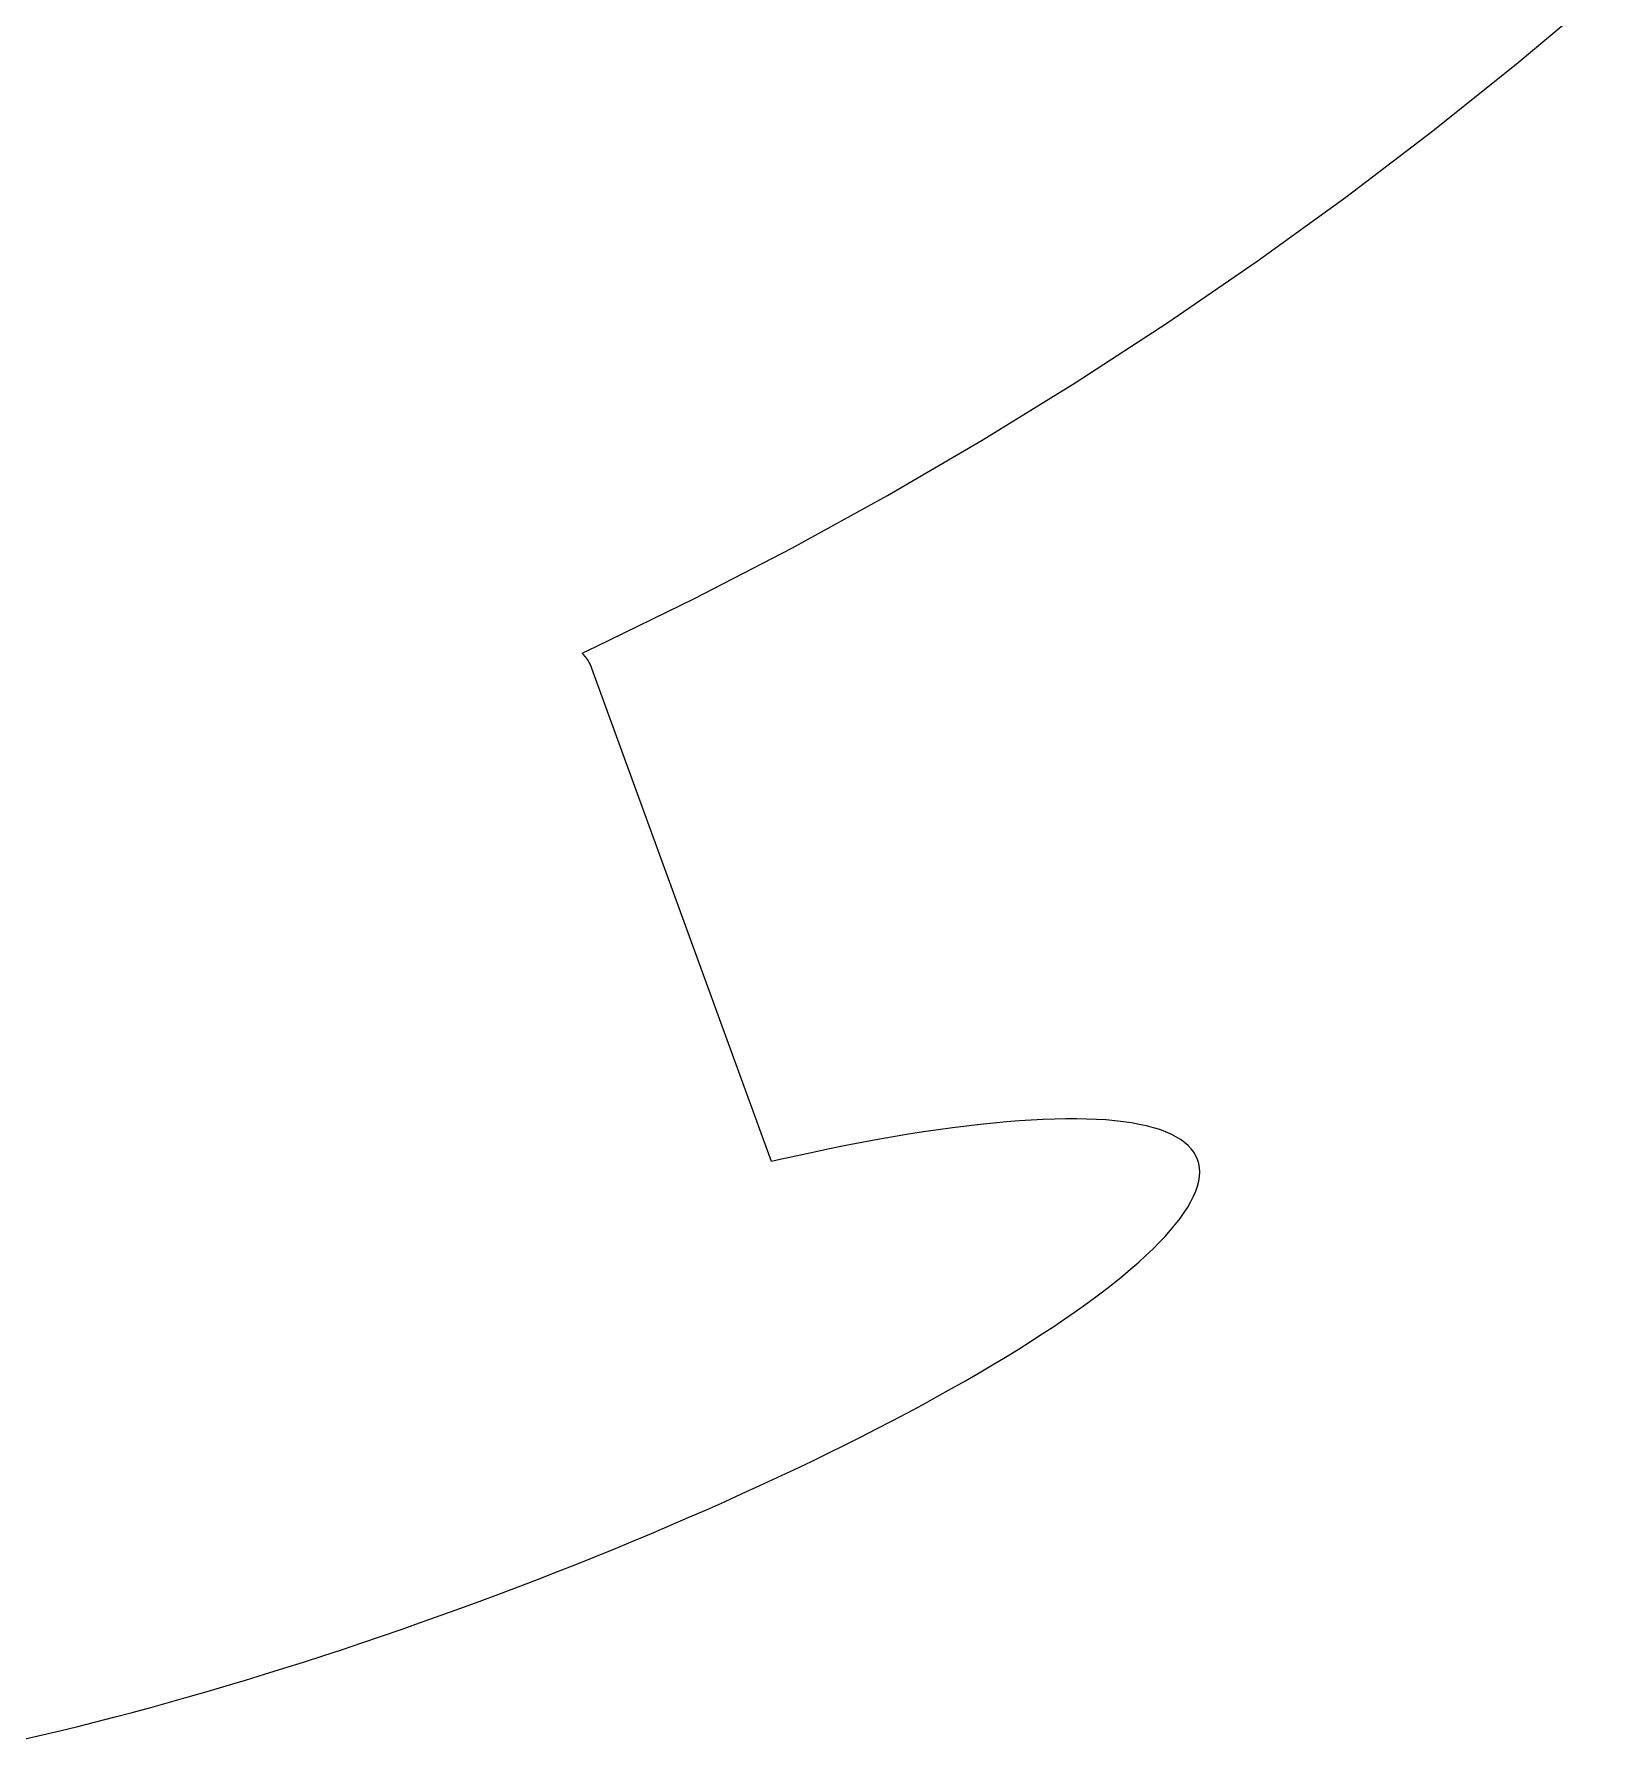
# Model space of a CAD drawing. Header units: metres. Extents: x -106 to 107, y -104 to 107.
# Drawn here: x 27.13 to 58.79, y -103.41 to -69 of the extents above; entities that cross this region are included whole.
import ezdxf

# ---------------------------------------------------------------- set-up
doc = ezdxf.new("R2010")
doc.units = ezdxf.units.M

msp = doc.modelspace()

# ---------------------------------------------------------------- linework, layer by layer
for p, q in [((57.0954, -69.5709), (58.7856, -68.1488)), ((55.3708, -70.9512), (57.0954, -69.5709)), ((53.6129, -72.2887), (55.3708, -70.9512)), ((51.8227, -73.5826), (53.6129, -72.2887)), ((50.0013, -74.8323), (51.8227, -73.5826)), ((48.1498, -76.0368), (50.0013, -74.8323)), ((46.2692, -77.1956), (48.1498, -76.0368)), ((44.3608, -78.3078), (46.2692, -77.1956)), ((42.4257, -79.3729), (44.3608, -78.3078)), ((40.465, -80.3902), (42.4257, -79.3729)), ((38.4799, -81.359), (40.465, -80.3902)), ((38.1931, -81.4904), (38.4799, -81.359)), ((38.2167, -81.5145), (38.1931, -81.4904)), ((38.2621, -81.5681), (38.2167, -81.5145)), ((38.3025, -81.6236), (38.2621, -81.5681)), ((38.3378, -81.6812), (38.3025, -81.6236)), ((38.3681, -81.7406), (38.3378, -81.6812)), ((38.3933, -81.802), (38.3681, -81.7406)), ((42.0161, -91.7555), (38.3933, -81.802)), ((45.0885, -91.158), (44.7862, -91.2056)), ((45.3845, -91.1142), (45.0885, -91.158)), ((45.674, -91.0743), (45.3845, -91.1142)), ((45.9567, -91.0383), (45.674, -91.0743)), ((46.2326, -91.0062), (45.9567, -91.0383)), ((46.5014, -90.9781), (46.2326, -91.0062)), ((46.7631, -90.954), (46.5014, -90.9781)), ((47.0174, -90.9338), (46.7631, -90.954)), ((47.2642, -90.9176), (47.0174, -90.9338)), ((47.5033, -90.9055), (47.2642, -90.9176)), ((47.7346, -90.8973), (47.5033, -90.9055)), ((47.958, -90.8932), (47.7346, -90.8973)), ((48.1733, -90.8931), (47.958, -90.8932)), ((48.3804, -90.897), (48.1733, -90.8931)), ((48.5792, -90.9049), (48.3804, -90.897)), ((48.7695, -90.9168), (48.5792, -90.9049)), ((48.9513, -90.9328), (48.7695, -90.9168)), ((49.1244, -90.9527), (48.9513, -90.9328)), ((49.2887, -90.9767), (49.1244, -90.9527)), ((49.4442, -91.0045), (49.2887, -90.9767)), ((49.5906, -91.0364), (49.4442, -91.0045)), ((49.728, -91.0722), (49.5906, -91.0364)), ((49.8563, -91.1118), (49.728, -91.0722)), ((49.9754, -91.1554), (49.8563, -91.1118)), ((50.0851, -91.2029), (49.9754, -91.1554)), ((43.186, -91.5007), (42.8495, -91.5708)), ((43.5172, -91.4342), (43.186, -91.5007)), ((43.843, -91.3714), (43.5172, -91.4342)), ((44.1633, -91.3124), (43.843, -91.3714)), ((44.4778, -91.2571), (44.1633, -91.3124)), ((44.7862, -91.2056), (44.4778, -91.2571)), ((50.1855, -91.2541), (50.0851, -91.2029)), ((50.2765, -91.3092), (50.1855, -91.2541)), ((50.3581, -91.368), (50.2765, -91.3092)), ((50.4301, -91.4306), (50.3581, -91.368)), ((50.4925, -91.4969), (50.4301, -91.4306)), ((50.5453, -91.5668), (50.4925, -91.4969)), ((42.1619, -91.7219), (42.0161, -91.7555)), ((42.5081, -91.6446), (42.1619, -91.7219)), ((42.8495, -91.5708), (42.5081, -91.6446)), ((50.5885, -91.6403), (50.5453, -91.5668)), ((50.6221, -91.7175), (50.5885, -91.6403)), ((50.646, -91.7981), (50.6221, -91.7175)), ((50.6601, -91.8822), (50.646, -91.7981)), ((50.6646, -91.9697), (50.6601, -91.8822)), ((50.6198, -92.2523), (50.6444, -92.1548)), ((50.6444, -92.1548), (50.6594, -92.0606)), ((50.6594, -92.0606), (50.6646, -91.9697)), ((50.4247, -92.6736), (50.4879, -92.5637)), ((50.4879, -92.5637), (50.5415, -92.4568)), ((50.5415, -92.4568), (50.5855, -92.353)), ((50.5855, -92.353), (50.6198, -92.2523)), ((50.178, -93.0207), (50.2697, -92.9022)), ((50.2697, -92.9022), (50.352, -92.7865)), ((50.352, -92.7865), (50.4247, -92.6736)), ((49.9663, -93.266), (50.0768, -93.142)), ((50.0768, -93.142), (50.178, -93.0207)), ((49.5794, -93.653), (49.7176, -93.5215)), ((49.7176, -93.5215), (49.8466, -93.3925)), ((49.8466, -93.3925), (49.9663, -93.266)), ((49.1111, -94.0613), (49.2761, -93.923)), ((49.2761, -93.923), (49.4323, -93.7869)), ((49.4323, -93.7869), (49.5794, -93.653)), ((48.7549, -94.3442), (48.9373, -94.2017)), ((48.9373, -94.2017), (49.1111, -94.0613)), ((48.1567, -94.7828), (48.3644, -94.6348)), ((48.3644, -94.6348), (48.5639, -94.4886)), ((48.5639, -94.4886), (48.7549, -94.3442)), ((47.7167, -95.0838), (47.9407, -94.9325)), ((47.9407, -94.9325), (48.1567, -94.7828)), ((47.245, -95.3907), (47.4848, -95.2366)), ((47.4848, -95.2366), (47.7167, -95.0838)), ((46.7428, -95.7029), (46.9977, -95.5462)), ((46.9977, -95.5462), (47.245, -95.3907)), ((46.2112, -96.0196), (46.4805, -95.8607)), ((46.4805, -95.8607), (46.7428, -95.7029)), ((45.3615, -96.5013), (45.6514, -96.34)), ((45.6514, -96.34), (45.9347, -96.1794)), ((45.9347, -96.1794), (46.2112, -96.0196)), ((44.7622, -96.8259), (45.065, -96.6633)), ((45.065, -96.6633), (45.3615, -96.5013)), ((44.1383, -97.1522), (44.4532, -96.9888)), ((44.4532, -96.9888), (44.7622, -96.8259)), ((43.4913, -97.4795), (43.8176, -97.3158)), ((43.8176, -97.3158), (44.1383, -97.1522)), ((42.8228, -97.807), (43.1597, -97.6433)), ((43.1597, -97.6433), (43.4913, -97.4795)), ((42.1344, -98.134), (42.481, -97.9706)), ((42.481, -97.9706), (42.8228, -97.807)), ((41.4277, -98.4595), (41.7832, -98.297)), ((41.7832, -98.297), (42.1344, -98.134)), ((40.7045, -98.783), (41.0681, -98.6216)), ((41.0681, -98.6216), (41.4277, -98.4595)), ((39.5924, -99.2623), (39.9664, -99.1035)), ((39.9664, -99.1035), (40.3372, -98.9436)), ((40.3372, -98.9436), (40.7045, -98.783)), ((38.8354, -99.577), (39.2153, -99.4202)), ((39.2153, -99.4202), (39.5924, -99.2623)), ((38.0682, -99.8868), (38.453, -99.7326)), ((38.453, -99.7326), (38.8354, -99.577)), ((37.2924, -100.191), (37.6812, -100.04)), ((37.6812, -100.04), (38.0682, -99.8868)), ((36.5101, -100.489), (36.902, -100.341)), ((36.902, -100.341), (37.2924, -100.191)), ((35.3284, -100.922), (35.7231, -100.78)), ((35.7231, -100.78), (36.1171, -100.635)), ((36.1171, -100.635), (36.5101, -100.489)), ((34.5378, -101.201), (34.9332, -101.063)), ((34.9332, -101.063), (35.3284, -100.922)), ((33.3526, -101.603), (33.7473, -101.471)), ((33.7473, -101.471), (34.1424, -101.338)), ((34.1424, -101.338), (34.5378, -101.201)), ((32.174, -101.983), (32.5657, -101.859)), ((32.5657, -101.859), (32.9587, -101.732)), ((32.9587, -101.732), (33.3526, -101.603)), ((31.395, -102.223), (31.7836, -102.105)), ((31.7836, -102.105), (32.174, -101.983)), ((30.2413, -102.562), (30.6236, -102.452)), ((30.6236, -102.452), (31.0082, -102.339)), ((31.0082, -102.339), (31.395, -102.223)), ((28.7405, -102.972), (29.111, -102.874)), ((29.111, -102.874), (29.4848, -102.773)), ((29.4848, -102.773), (29.8616, -102.669)), ((29.8616, -102.669), (30.2413, -102.562)), ((27.6508, -103.245), (28.0102, -103.157)), ((28.0102, -103.157), (28.3735, -103.066)), ((28.3735, -103.066), (28.7405, -102.972)), ((26.9449, -103.41), (27.2957, -103.329)), ((27.2957, -103.329), (27.6508, -103.245))]:
    msp.add_line(p, q)

doc.saveas('drawing.dxf')
